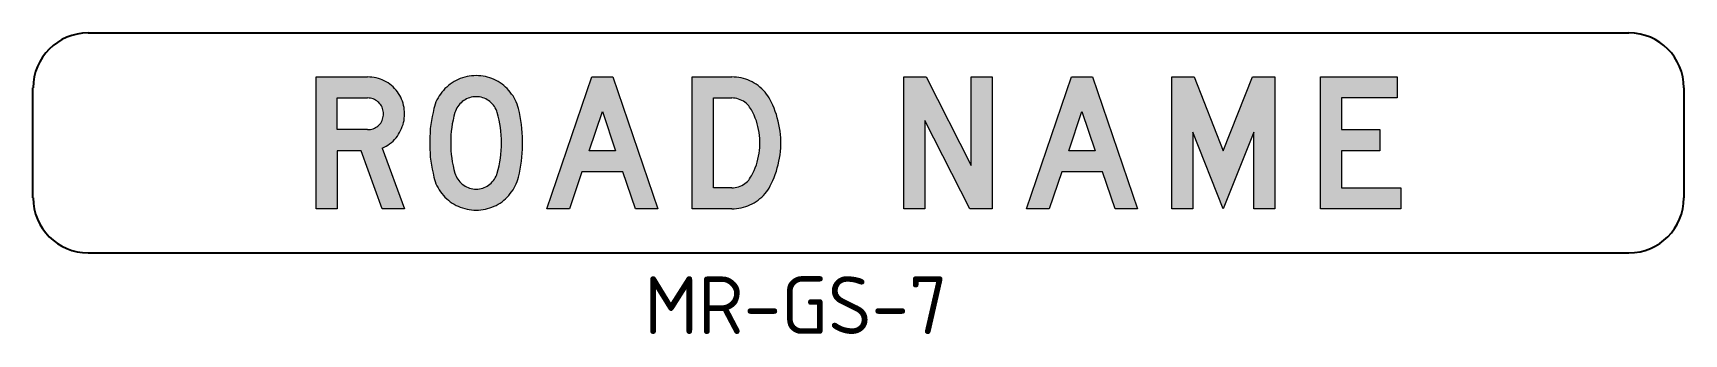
# Model space of a CAD drawing. Extents: x 201 to 301, y 245 to 263.
import ezdxf

# ---------------------------------------------------------------- set-up
doc = ezdxf.new("R2010")
doc.units = 0
doc.header["$LTSCALE"] = 12
doc.header["$MEASUREMENT"] = 0
doc.layers.get('0').update_dxf_attribs({"linetype": 'CONTINUOUS'})
for name, color, linetype in [('L25', 1, 'CONTINUOUS'), ('L35', 3, 'CONTINUOUS'), ('T35', 3, 'CONTINUOUS')]:
    doc.layers.add(name, color=color, linetype=linetype)
doc.styles.add('ISO', font='ISO3098B')

msp = doc.modelspace()

# ---------------------------------------------------------------- hatches: boundary and pattern name
at = {"layer": 'L25'}
h = msp.add_hatch(color=256, dxfattribs=at)
h.paths.add_polyline_path([(253.59, 260.73), (254.95, 260.73), (257.67, 255.36), (257.67, 260.73), (258.95, 260.73), (258.95, 252.73), (257.59, 252.73), (254.87, 258.09), (254.87, 252.73), (253.59, 252.73)])
h.paths.add_polyline_path([(265.19, 256.24), (263.59, 256.24), (264.39, 258.64)], flags=16)
h.paths.add_polyline_path([(261.03, 252.73), (263.75, 260.73), (265.03, 260.73), (267.75, 252.73), (266.39, 252.73), (265.63, 254.97), (263.16, 254.97), (262.4, 252.73)])
h.paths.add_polyline_path([(269.83, 260.73), (271.19, 260.73), (272.95, 256.24), (274.71, 260.73), (276.07, 260.73), (276.07, 252.73), (274.79, 252.73), (274.79, 257.37), (272.95, 252.73), (271.11, 257.37), (271.11, 252.73), (269.83, 252.73)])
h.paths.add_polyline_path([(278.84, 260.73), (283.48, 260.73), (283.48, 259.45), (280.11, 259.45), (280.11, 257.53), (282.43, 257.53), (282.43, 256.24), (280.11, 256.24), (280.11, 254.01), (283.71, 254.01), (283.71, 252.73), (278.84, 252.73)])
h.paths.add_polyline_path([(236.13, 256.24), (234.54, 256.24), (235.34, 258.64)], flags=16)
h.paths.add_polyline_path([(231.98, 252.73), (234.7, 260.73), (235.98, 260.73), (238.69, 252.73), (237.34, 252.73), (236.58, 254.97), (234.1, 254.97), (233.34, 252.73)])
h.paths.add_polyline_path([(221.12, 257.53), (219.28, 257.53), (219.28, 259.45), (221.12, 259.45), (221.21, 259.44), (221.29, 259.43), (221.37, 259.41), (221.45, 259.39), (221.53, 259.36), (221.6, 259.32), (221.67, 259.27), (221.74, 259.22), (221.8, 259.17), (221.86, 259.1), (221.91, 259.04), (221.96, 258.97), (222, 258.9), (222.03, 258.81), (222.05, 258.74), (222.07, 258.66), (222.08, 258.57), (222.08, 258.49), (222.08, 258.4), (222.07, 258.32), (222.05, 258.24), (222.03, 258.16), (222, 258.08), (221.96, 258), (221.91, 257.93), (221.86, 257.87), (221.8, 257.81), (221.74, 257.75), (221.67, 257.7), (221.6, 257.65), (221.53, 257.62), (221.45, 257.58), (221.37, 257.56), (221.29, 257.54), (221.21, 257.53)], flags=16)
h.paths.add_polyline_path([(222, 256.41), (223.36, 252.73), (222, 252.73), (220.72, 256.24), (219.28, 256.24), (219.28, 252.73), (218.01, 252.73), (218.01, 260.73), (221.12, 260.73), (221.25, 260.72), (221.38, 260.71), (221.51, 260.69), (221.64, 260.67), (221.77, 260.63), (221.89, 260.6), (222.01, 260.55), (222.13, 260.49), (222.25, 260.43), (222.36, 260.36), (222.47, 260.29), (222.56, 260.21), (222.66, 260.12), (222.75, 260.03), (222.84, 259.93), (222.92, 259.82), (223, 259.72), (223.07, 259.61), (223.13, 259.5), (223.18, 259.38), (223.23, 259.26), (223.27, 259.13), (223.3, 259), (223.33, 258.87), (223.34, 258.75), (223.36, 258.62), (223.36, 258.49), (223.36, 258.35), (223.34, 258.22), (223.33, 258.09), (223.3, 257.97), (223.27, 257.84), (223.22, 257.72), (223.18, 257.59), (223.12, 257.47), (223.06, 257.35), (222.99, 257.25), (222.92, 257.14), (222.84, 257.03), (222.75, 256.93), (222.66, 256.84), (222.56, 256.75), (222.45, 256.67), (222.35, 256.59), (222.24, 256.52), (222.12, 256.46)])
h.paths.add_polyline_path([(227.69, 259.52), (227.59, 259.52), (227.49, 259.51), (227.39, 259.49), (227.3, 259.46), (227.2, 259.43), (227.11, 259.39), (227.02, 259.34), (226.94, 259.29), (226.85, 259.23), (226.78, 259.16), (226.71, 259.09), (226.64, 259.01), (226.58, 258.93), (226.53, 258.85), (226.48, 258.75), (226.44, 258.66), (226.41, 258.57), (226.35, 258.34), (226.3, 258.11), (226.25, 257.88), (226.22, 257.65), (226.19, 257.43), (226.17, 257.19), (226.15, 256.96), (226.15, 256.73), (226.15, 256.5), (226.17, 256.26), (226.19, 256.03), (226.22, 255.8), (226.25, 255.57), (226.3, 255.34), (226.35, 255.11), (226.41, 254.89), (226.44, 254.79), (226.48, 254.7), (226.53, 254.61), (226.58, 254.52), (226.64, 254.44), (226.71, 254.36), (226.78, 254.29), (226.85, 254.23), (226.94, 254.17), (227.02, 254.11), (227.11, 254.06), (227.2, 254.02), (227.3, 253.99), (227.39, 253.96), (227.49, 253.94), (227.59, 253.93), (227.69, 253.93), (227.79, 253.93), (227.89, 253.94), (227.99, 253.96), (228.09, 253.99), (228.18, 254.02), (228.27, 254.06), (228.36, 254.11), (228.45, 254.17), (228.53, 254.23), (228.6, 254.29), (228.67, 254.36), (228.74, 254.44), (228.8, 254.52), (228.85, 254.61), (228.9, 254.7), (228.94, 254.79), (228.97, 254.89), (229.03, 255.11), (229.08, 255.34), (229.13, 255.57), (229.17, 255.8), (229.19, 256.03), (229.21, 256.26), (229.23, 256.5), (229.23, 256.73), (229.23, 256.96), (229.21, 257.19), (229.19, 257.43), (229.17, 257.65), (229.13, 257.88), (229.08, 258.11), (229.03, 258.34), (228.97, 258.57), (228.94, 258.66), (228.9, 258.75), (228.85, 258.85), (228.8, 258.93), (228.74, 259.01), (228.67, 259.09), (228.6, 259.16), (228.53, 259.23), (228.45, 259.29), (228.36, 259.34), (228.27, 259.39), (228.18, 259.43), (228.09, 259.46), (227.99, 259.49), (227.89, 259.51), (227.79, 259.52)], flags=16)
h.paths.add_polyline_path([(227.69, 260.81), (227.55, 260.8), (227.41, 260.79), (227.27, 260.78), (227.14, 260.75), (227, 260.72), (226.86, 260.68), (226.73, 260.63), (226.6, 260.57), (226.48, 260.51), (226.36, 260.45), (226.24, 260.37), (226.12, 260.29), (226.01, 260.21), (225.91, 260.11), (225.8, 260.02), (225.71, 259.91), (225.62, 259.81), (225.54, 259.69), (225.46, 259.58), (225.39, 259.46), (225.32, 259.33), (225.26, 259.21), (225.21, 259.08), (225.17, 258.94), (225.13, 258.81), (225.08, 258.57), (225.02, 258.32), (224.98, 258.08), (224.95, 257.84), (224.91, 257.59), (224.9, 257.34), (224.88, 257.1), (224.88, 256.85), (224.88, 256.61), (224.88, 256.35), (224.9, 256.11), (224.91, 255.86), (224.95, 255.62), (224.98, 255.37), (225.02, 255.13), (225.08, 254.89), (225.13, 254.65), (225.17, 254.51), (225.21, 254.38), (225.26, 254.25), (225.32, 254.12), (225.39, 254), (225.46, 253.88), (225.54, 253.76), (225.62, 253.65), (225.71, 253.54), (225.8, 253.44), (225.91, 253.34), (226.01, 253.25), (226.12, 253.16), (226.24, 253.08), (226.36, 253.01), (226.48, 252.94), (226.6, 252.88), (226.73, 252.82), (226.86, 252.78), (227, 252.74), (227.14, 252.7), (227.27, 252.68), (227.41, 252.66), (227.55, 252.65), (227.69, 252.65), (227.83, 252.65), (227.97, 252.66), (228.11, 252.68), (228.25, 252.7), (228.38, 252.74), (228.52, 252.78), (228.65, 252.82), (228.78, 252.88), (228.9, 252.94), (229.03, 253.01), (229.14, 253.08), (229.26, 253.16), (229.37, 253.25), (229.48, 253.34), (229.58, 253.44), (229.67, 253.54), (229.76, 253.65), (229.84, 253.76), (229.93, 253.88), (230, 254), (230.06, 254.12), (230.12, 254.25), (230.17, 254.38), (230.21, 254.51), (230.25, 254.65), (230.31, 254.89), (230.36, 255.13), (230.4, 255.37), (230.44, 255.62), (230.47, 255.86), (230.49, 256.11), (230.5, 256.35), (230.51, 256.61), (230.51, 256.85), (230.5, 257.1), (230.49, 257.34), (230.47, 257.59), (230.44, 257.84), (230.4, 258.08), (230.36, 258.32), (230.31, 258.57), (230.25, 258.81), (230.21, 258.94), (230.17, 259.08), (230.12, 259.21), (230.06, 259.33), (230, 259.46), (229.93, 259.58), (229.84, 259.69), (229.76, 259.81), (229.67, 259.91), (229.58, 260.02), (229.48, 260.11), (229.37, 260.21), (229.26, 260.29), (229.14, 260.37), (229.03, 260.45), (228.9, 260.51), (228.78, 260.57), (228.65, 260.63), (228.52, 260.68), (228.38, 260.72), (228.25, 260.75), (228.11, 260.78), (227.97, 260.79), (227.83, 260.8)])
h.paths.add_polyline_path([(243.18, 254.01), (242.06, 254.01), (242.06, 259.45), (243.18, 259.45), (243.28, 259.44), (243.39, 259.43), (243.49, 259.41), (243.59, 259.38), (243.69, 259.34), (243.79, 259.3), (243.88, 259.25), (243.97, 259.2), (244.05, 259.13), (244.12, 259.06), (244.2, 258.98), (244.26, 258.9), (244.32, 258.82), (244.38, 258.73), (244.46, 258.57), (244.53, 258.4), (244.6, 258.23), (244.67, 258.06), (244.71, 257.89), (244.76, 257.72), (244.8, 257.53), (244.84, 257.36), (244.86, 257.18), (244.87, 257), (244.88, 256.82), (244.88, 256.64), (244.87, 256.45), (244.86, 256.27), (244.84, 256.1), (244.8, 255.92), (244.76, 255.74), (244.71, 255.56), (244.67, 255.39), (244.6, 255.22), (244.53, 255.05), (244.46, 254.89), (244.38, 254.73), (244.32, 254.64), (244.26, 254.55), (244.2, 254.47), (244.12, 254.39), (244.05, 254.32), (243.97, 254.26), (243.88, 254.2), (243.79, 254.15), (243.69, 254.11), (243.59, 254.07), (243.49, 254.04), (243.39, 254.03), (243.28, 254.01)], flags=16)
h.paths.add_polyline_path([(243.18, 252.73), (240.78, 252.73), (240.78, 260.73), (243.18, 260.73), (243.32, 260.72), (243.46, 260.71), (243.61, 260.69), (243.74, 260.67), (243.88, 260.63), (244.02, 260.59), (244.15, 260.54), (244.28, 260.49), (244.41, 260.43), (244.53, 260.35), (244.66, 260.28), (244.77, 260.2), (244.88, 260.1), (244.99, 260.01), (245.09, 259.91), (245.19, 259.8), (245.28, 259.69), (245.37, 259.58), (245.44, 259.46), (245.51, 259.33), (245.57, 259.21), (245.66, 259.02), (245.74, 258.83), (245.81, 258.64), (245.88, 258.44), (245.93, 258.25), (245.99, 258.05), (246.03, 257.85), (246.06, 257.64), (246.1, 257.44), (246.12, 257.24), (246.14, 257.03), (246.14, 256.83), (246.14, 256.62), (246.14, 256.42), (246.12, 256.21), (246.1, 256.01), (246.06, 255.81), (246.03, 255.61), (245.99, 255.4), (245.93, 255.21), (245.88, 255.01), (245.81, 254.81), (245.74, 254.62), (245.66, 254.44), (245.57, 254.24), (245.51, 254.12), (245.44, 253.99), (245.37, 253.87), (245.28, 253.76), (245.19, 253.65), (245.09, 253.54), (244.99, 253.44), (244.88, 253.35), (244.77, 253.26), (244.66, 253.18), (244.53, 253.1), (244.41, 253.03), (244.28, 252.97), (244.15, 252.91), (244.02, 252.86), (243.88, 252.82), (243.74, 252.79), (243.61, 252.76), (243.46, 252.74), (243.32, 252.73)])

# ---------------------------------------------------------------- linework, layer by layer
at = {"color": 3, "lineweight": 0}
for points in [[(218.01, 260.73), (221.12, 260.73)], [(222, 256.41), (223.36, 252.73), (222, 252.73), (220.72, 256.24), (219.28, 256.24), (219.28, 252.73), (218.01, 252.73), (218.01, 260.73)], [(223.36, 258.49), (223.36, 258.62), (223.34, 258.75), (223.33, 258.87), (223.3, 259), (223.27, 259.13), (223.23, 259.26), (223.18, 259.38), (223.13, 259.5), (223.07, 259.61), (223, 259.72), (222.92, 259.82), (222.84, 259.93), (222.75, 260.03), (222.66, 260.12), (222.56, 260.21), (222.47, 260.29), (222.36, 260.36), (222.25, 260.43), (222.13, 260.49), (222.01, 260.55), (221.89, 260.6), (221.77, 260.63), (221.64, 260.67), (221.51, 260.69), (221.38, 260.71), (221.25, 260.72), (221.12, 260.73)], [(227.69, 260.81), (227.55, 260.8), (227.41, 260.79), (227.27, 260.78), (227.14, 260.75), (227, 260.72), (226.86, 260.68), (226.73, 260.63), (226.6, 260.57), (226.48, 260.51), (226.36, 260.45), (226.24, 260.37), (226.12, 260.29), (226.01, 260.21), (225.91, 260.11), (225.8, 260.02), (225.71, 259.91), (225.62, 259.81), (225.54, 259.69), (225.46, 259.58), (225.39, 259.46), (225.32, 259.33), (225.26, 259.21), (225.21, 259.08), (225.17, 258.94), (225.13, 258.81)], [(230.25, 258.81), (230.21, 258.94), (230.17, 259.08), (230.12, 259.21), (230.06, 259.33), (230, 259.46), (229.93, 259.58), (229.84, 259.69), (229.76, 259.81), (229.67, 259.91), (229.58, 260.02), (229.48, 260.11), (229.37, 260.21), (229.26, 260.29), (229.14, 260.37), (229.03, 260.45), (228.9, 260.51), (228.78, 260.57), (228.65, 260.63), (228.52, 260.68), (228.38, 260.72), (228.25, 260.75), (228.11, 260.78), (227.97, 260.79), (227.83, 260.8), (227.69, 260.81)], [(231.98, 252.73), (234.7, 260.73), (235.98, 260.73), (238.69, 252.73), (237.34, 252.73), (236.58, 254.97), (234.1, 254.97), (233.34, 252.73), (231.98, 252.73), (231.98, 252.73)], [(240.78, 260.73), (243.18, 260.73)], [(243.18, 252.73), (240.78, 252.73), (240.78, 260.73)], [(245.57, 259.21), (245.51, 259.33), (245.44, 259.46), (245.37, 259.58), (245.28, 259.69), (245.19, 259.8), (245.09, 259.91), (244.99, 260.01), (244.88, 260.1), (244.77, 260.2), (244.66, 260.28), (244.53, 260.35), (244.41, 260.43), (244.28, 260.49), (244.15, 260.54), (244.02, 260.59), (243.88, 260.63), (243.74, 260.67), (243.61, 260.69), (243.46, 260.71), (243.32, 260.72), (243.18, 260.73)], [(253.59, 260.73), (254.95, 260.73), (257.67, 255.36), (257.67, 260.73), (258.95, 260.73), (258.95, 252.73), (257.59, 252.73), (254.87, 258.09), (254.87, 252.73), (253.59, 252.73), (253.59, 260.73), (253.59, 260.73)], [(261.03, 252.73), (263.75, 260.73), (265.03, 260.73), (267.75, 252.73), (266.39, 252.73), (265.63, 254.97), (263.16, 254.97), (262.4, 252.73), (261.03, 252.73), (261.03, 252.73)], [(269.83, 260.73), (271.19, 260.73), (272.95, 256.24), (274.71, 260.73), (276.07, 260.73), (276.07, 252.73), (274.79, 252.73), (274.79, 257.37), (272.95, 252.73), (271.11, 257.37), (271.11, 252.73), (269.83, 252.73), (269.83, 260.73), (269.83, 260.73)], [(278.84, 260.73), (283.48, 260.73), (283.48, 259.45), (280.11, 259.45), (280.11, 257.53), (282.43, 257.53), (282.43, 256.24), (280.11, 256.24), (280.11, 254.01), (283.71, 254.01), (283.71, 252.73), (278.84, 252.73), (278.84, 260.73), (278.84, 260.73)], [(219.28, 259.45), (221.12, 259.45)], [(221.12, 257.53), (219.28, 257.53), (219.28, 259.45)], [(222.08, 258.49), (222.08, 258.57), (222.07, 258.66), (222.05, 258.74), (222.03, 258.81), (222, 258.9), (221.96, 258.97), (221.91, 259.04), (221.86, 259.1), (221.8, 259.17), (221.74, 259.22), (221.67, 259.27), (221.6, 259.32), (221.53, 259.36), (221.45, 259.39), (221.37, 259.41), (221.29, 259.43), (221.21, 259.44), (221.12, 259.45)], [(227.69, 259.52), (227.59, 259.52), (227.49, 259.51), (227.39, 259.49), (227.3, 259.46), (227.2, 259.43), (227.11, 259.39), (227.02, 259.34), (226.94, 259.29), (226.85, 259.23), (226.78, 259.16), (226.71, 259.09), (226.64, 259.01), (226.58, 258.93), (226.53, 258.85), (226.48, 258.75), (226.44, 258.66), (226.41, 258.57)], [(228.97, 258.57), (228.94, 258.66), (228.9, 258.75), (228.85, 258.85), (228.8, 258.93), (228.74, 259.01), (228.67, 259.09), (228.6, 259.16), (228.53, 259.23), (228.45, 259.29), (228.36, 259.34), (228.27, 259.39), (228.18, 259.43), (228.09, 259.46), (227.99, 259.49), (227.89, 259.51), (227.79, 259.52), (227.69, 259.52)], [(242.06, 259.45), (243.18, 259.45)], [(243.18, 254.01), (242.06, 254.01), (242.06, 259.45)], [(244.38, 258.73), (244.32, 258.82), (244.26, 258.9), (244.2, 258.98), (244.12, 259.06), (244.05, 259.13), (243.97, 259.2), (243.88, 259.25), (243.79, 259.3), (243.69, 259.34), (243.59, 259.38), (243.49, 259.41), (243.39, 259.43), (243.28, 259.44), (243.18, 259.45)], [(245.57, 254.24), (245.66, 254.44), (245.74, 254.62), (245.81, 254.81), (245.88, 255.01), (245.93, 255.21), (245.99, 255.4), (246.03, 255.61), (246.06, 255.81), (246.1, 256.01), (246.12, 256.21), (246.14, 256.42), (246.14, 256.62), (246.14, 256.83), (246.14, 257.03), (246.12, 257.24), (246.1, 257.44), (246.06, 257.64), (246.03, 257.85), (245.99, 258.05), (245.93, 258.25), (245.88, 258.44), (245.81, 258.64), (245.74, 258.83), (245.66, 259.02), (245.57, 259.21)], [(221.12, 257.53), (221.21, 257.53), (221.29, 257.54), (221.37, 257.56), (221.45, 257.58), (221.53, 257.62), (221.6, 257.65), (221.67, 257.7), (221.74, 257.75), (221.8, 257.81), (221.86, 257.87), (221.91, 257.93), (221.96, 258), (222, 258.08), (222.03, 258.16), (222.05, 258.24), (222.07, 258.32), (222.08, 258.4), (222.08, 258.49)], [(222, 256.41), (222.12, 256.46), (222.24, 256.52), (222.35, 256.59), (222.45, 256.67), (222.56, 256.75), (222.66, 256.84), (222.75, 256.93), (222.84, 257.03), (222.92, 257.14), (222.99, 257.25), (223.06, 257.35), (223.12, 257.47), (223.18, 257.59), (223.22, 257.72), (223.27, 257.84), (223.3, 257.97), (223.33, 258.09), (223.34, 258.22), (223.36, 258.35), (223.36, 258.49)], [(225.13, 258.81), (225.08, 258.57), (225.02, 258.32), (224.98, 258.08), (224.95, 257.84), (224.91, 257.59), (224.9, 257.34), (224.88, 257.1), (224.88, 256.85), (224.88, 256.61), (224.88, 256.35), (224.9, 256.11), (224.91, 255.86), (224.95, 255.62), (224.98, 255.37), (225.02, 255.13), (225.08, 254.89), (225.13, 254.65)], [(226.41, 258.57), (226.35, 258.34), (226.3, 258.11), (226.25, 257.88), (226.22, 257.65), (226.19, 257.43), (226.17, 257.19), (226.15, 256.96), (226.15, 256.73), (226.15, 256.5), (226.17, 256.26), (226.19, 256.03), (226.22, 255.8), (226.25, 255.57), (226.3, 255.34), (226.35, 255.11), (226.41, 254.89)], [(228.97, 254.89), (229.03, 255.11), (229.08, 255.34), (229.13, 255.57), (229.17, 255.8), (229.19, 256.03), (229.21, 256.26), (229.23, 256.5), (229.23, 256.73), (229.23, 256.96), (229.21, 257.19), (229.19, 257.43), (229.17, 257.65), (229.13, 257.88), (229.08, 258.11), (229.03, 258.34), (228.97, 258.57)], [(230.25, 254.65), (230.31, 254.89), (230.36, 255.13), (230.4, 255.37), (230.44, 255.62), (230.47, 255.86), (230.49, 256.11), (230.5, 256.35), (230.51, 256.61), (230.51, 256.85), (230.5, 257.1), (230.49, 257.34), (230.47, 257.59), (230.44, 257.84), (230.4, 258.08), (230.36, 258.32), (230.31, 258.57), (230.25, 258.81)], [(236.13, 256.24), (234.54, 256.24), (235.34, 258.64), (236.13, 256.24), (236.13, 256.24)], [(244.38, 254.73), (244.46, 254.89), (244.53, 255.05), (244.6, 255.22), (244.67, 255.39), (244.71, 255.56), (244.76, 255.74), (244.8, 255.92), (244.84, 256.1), (244.86, 256.27), (244.87, 256.45), (244.88, 256.64), (244.88, 256.82), (244.87, 257), (244.86, 257.18), (244.84, 257.36), (244.8, 257.53), (244.76, 257.72), (244.71, 257.89), (244.67, 258.06), (244.6, 258.23), (244.53, 258.4), (244.46, 258.57), (244.38, 258.73)], [(265.19, 256.24), (263.59, 256.24), (264.39, 258.64), (265.19, 256.24), (265.19, 256.24)], [(225.13, 254.65), (225.17, 254.51), (225.21, 254.38), (225.26, 254.25), (225.32, 254.12), (225.39, 254), (225.46, 253.88), (225.54, 253.76), (225.62, 253.65), (225.71, 253.54), (225.8, 253.44), (225.91, 253.34), (226.01, 253.25), (226.12, 253.16), (226.24, 253.08), (226.36, 253.01), (226.48, 252.94), (226.6, 252.88), (226.73, 252.82), (226.86, 252.78), (227, 252.74), (227.14, 252.7), (227.27, 252.68), (227.41, 252.66), (227.55, 252.65), (227.69, 252.65)], [(226.41, 254.89), (226.44, 254.79), (226.48, 254.7), (226.53, 254.61), (226.58, 254.52), (226.64, 254.44), (226.71, 254.36), (226.78, 254.29), (226.85, 254.23), (226.94, 254.17), (227.02, 254.11), (227.11, 254.06), (227.2, 254.02), (227.3, 253.99), (227.39, 253.96), (227.49, 253.94), (227.59, 253.93), (227.69, 253.93)], [(227.69, 253.93), (227.79, 253.93), (227.89, 253.94), (227.99, 253.96), (228.09, 253.99), (228.18, 254.02), (228.27, 254.06), (228.36, 254.11), (228.45, 254.17), (228.53, 254.23), (228.6, 254.29), (228.67, 254.36), (228.74, 254.44), (228.8, 254.52), (228.85, 254.61), (228.9, 254.7), (228.94, 254.79), (228.97, 254.89)], [(227.69, 252.65), (227.83, 252.65), (227.97, 252.66), (228.11, 252.68), (228.25, 252.7), (228.38, 252.74), (228.52, 252.78), (228.65, 252.82), (228.78, 252.88), (228.9, 252.94), (229.03, 253.01), (229.14, 253.08), (229.26, 253.16), (229.37, 253.25), (229.48, 253.34), (229.58, 253.44), (229.67, 253.54), (229.76, 253.65), (229.84, 253.76), (229.93, 253.88), (230, 254), (230.06, 254.12), (230.12, 254.25), (230.17, 254.38), (230.21, 254.51), (230.25, 254.65)], [(243.18, 254.01), (243.28, 254.01), (243.39, 254.03), (243.49, 254.04), (243.59, 254.07), (243.69, 254.11), (243.79, 254.15), (243.88, 254.2), (243.97, 254.26), (244.05, 254.32), (244.12, 254.39), (244.2, 254.47), (244.26, 254.55), (244.32, 254.64), (244.38, 254.73)], [(243.18, 252.73), (243.32, 252.73), (243.46, 252.74), (243.61, 252.76), (243.74, 252.79), (243.88, 252.82), (244.02, 252.86), (244.15, 252.91), (244.28, 252.97), (244.41, 253.03), (244.53, 253.1), (244.66, 253.18), (244.77, 253.26), (244.88, 253.35), (244.99, 253.44), (245.09, 253.54), (245.19, 253.65), (245.28, 253.76), (245.37, 253.87), (245.44, 253.99), (245.51, 254.12), (245.57, 254.24)]]:
    msp.add_lwpolyline(points, dxfattribs=at)
at = {"layer": 'L25'}
msp.add_line((217.98, 252.72), (217.98, 252.72), dxfattribs=at)
at = {"layer": 'L35'}
for p, q in [((204.19, 263.39), (297.52, 263.39)), ((200.85, 253.39), (200.85, 260.06)), ((300.85, 260.06), (300.85, 253.39)), ((204.19, 250.06), (297.52, 250.06))]:
    msp.add_line(p, q, dxfattribs=at)
for centre, start, end in [((204.19, 260.06), 90, 180), ((297.52, 260.06), 360, 90), ((204.19, 253.39), 180, 270), ((297.52, 253.39), 270, 0)]:
    msp.add_arc(centre, 3.33, start, end, dxfattribs=at)

# ---------------------------------------------------------------- texts
at = {"layer": 'T35', "style": 'ISO'}
msp.add_text('MR-GS-7', height=3.5, dxfattribs=at).set_placement((237.88, 245.14))

doc.saveas('drawing.dxf')
